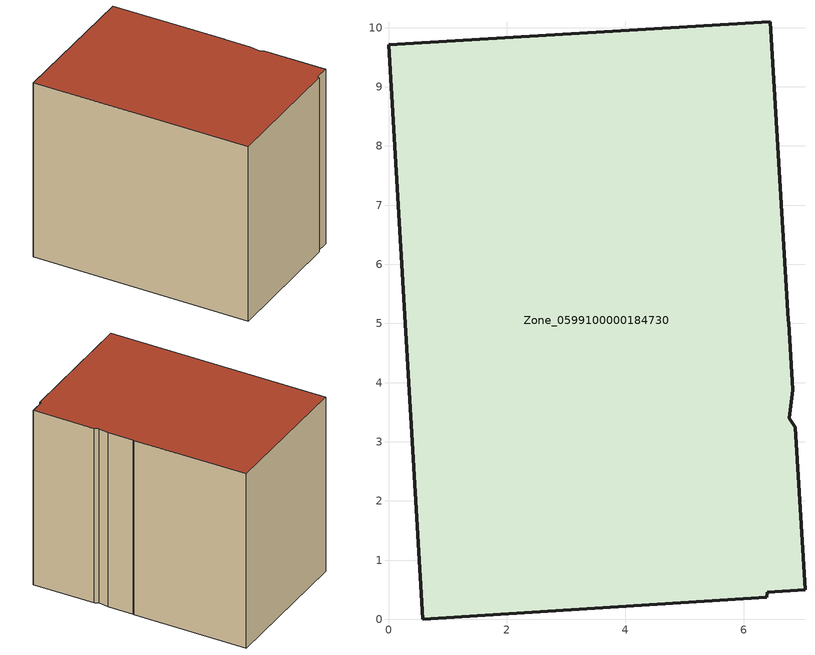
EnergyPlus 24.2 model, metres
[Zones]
Zone_0599100000184730
 floor ground (C_G): 6.87,3.24 7.04,0.5 6.4,0.46 6.39,0.38 0.58,0 0,9.71 6.45,10.1 6.76,5.06 6.76,5.01 6.83,3.88 6.77,3.4 z0
 wall outside (C_F): 6.39,0.38 6.4,0.46 7.04,0.5 6.87,3.24 6.77,3.4 6.83,3.88 6.76,5.01 6.76,5.06 6.45,10.1 0,9.71 0.58,0 6.39,0.38 z0:8.17
 roof outside (C_R): 6.76,5.01 6.76,5.06 6.45,10.1 0,9.71 0.58,0 6.39,0.38 6.4,0.46 7.04,0.5 6.87,3.24 6.77,3.4 6.83,3.88 z8.17
[BUILDING]
Pand.0599100000184730: North Axis=0; Terrain=City; Loads Convergence Tolerance Value=0.04; Temperature Convergence Tolerance Value=0.4; Solar Distribution=FullExterior; Maximum Number of Warmup Days=25; Minimum Number of Warmup Days=1
[Site:Location]
Rotterdam.The.Hague.AP_ZH_NLD Design_Conditions: Latitude=51.96; Longitude=4.45; Time Zone=1; Elevation=-4.5
[SITE:GROUNDTEMPERATURE:BUILDINGSURFACE]
18, 18, 18, 18, 18, 18, 18, 18, 18, 18, 18, 18
[MATERIAL] Thermal Absorptance=0.9; Solar Absorptance=0.7; Visible Absorptance=0.7
Name | Roughness | Thickness | Conductivity | Density | Specific Heat
G.TC.1946-1964 | MediumSmooth | 0.15 | 1 | 540 | 1210
F.TC.1946-1964 | Rough | 0.3 | 0.857143 | 1920 | 840
R.TC.1946-1964 | MediumRough | 0.2 | 0.235294 | 1500 | 1000
[CONSTRUCTION]
C_G: G.TC.1946-1964
C_F: F.TC.1946-1964
C_R: R.TC.1946-1964
[ZONE]
Zone_0599100000184730: Type=1; Multiplier=1; Ceiling Height=Autocalculate; Volume=Autocalculate; Floor Area=autocalculate; Part of Total Floor Area=Yes
[ZONEINFILTRATION:DESIGNFLOWRATE]
Infil_Zone_0599100000184730: Zone or ZoneList or Space or SpaceList=Zone_0599100000184730; Schedule=AlwaysOn; Design Flow Rate Calculation Method=Flow/Area; Flow Rate per Floor Area=0.003; Constant Term Coefficient=1; Temperature Term Coefficient=0; Velocity Term Coefficient=0; Velocity Squared Term Coefficient=0
[HVACTEMPLATE:ZONE:IDEALLOADSAIRSYSTEM]
Zone_0599100000184730: Maximum Heating Supply Air Temperature=50; Minimum Cooling Supply Air Temperature=13; Maximum Heating Supply Air Humidity Ratio=0.0156; Minimum Cooling Supply Air Humidity Ratio=0.0077; Heating Limit=NoLimit; Cooling Limit=NoLimit; Dehumidification Control Type=ConstantSensibleHeatRatio; Cooling Sensible Heat Ratio=0.7; Dehumidification Setpoint=60; Humidification Control Type=None; Humidification Setpoint=30; Outdoor Air Method=None; Outdoor Air Flow Rate per Person=0.00944; Outdoor Air Flow Rate per Zone Floor Area=0; Outdoor Air Flow Rate per Zone=0; Demand Controlled Ventilation Type=None; Outdoor Air Economizer Type=NoEconomizer; Heat Recovery Type=None; Sensible Heat Recovery Effectiveness=0.7; Latent Heat Recovery Effectiveness=0.65
[ZONECONTROL:THERMOSTAT]
ThermostatControl_Zone_0599100000184730: Zone or ZoneList=Zone_0599100000184730; Control Type Schedule=DualSetpointControlType; Control 1=Thermostat_Zone_0599100000184730; Temperature Difference Between Cutout And Setpoint=0
[THERMOSTATSETPOINT:DUALSETPOINT]
Thermostat_Zone_0599100000184730: Heating Setpoint Temperature Schedule=HeatingSetpoint_Zone_0599100000184730; Cooling Setpoint Temperature Schedule=CoolingSetpoint_Zone_0599100000184730
[SCHEDULE:COMPACT]
HeatingSetpoint_Zone_0599100000184730: Through: 12/31, For: AllDays, Until: 24:00, 21
CoolingSetpoint_Zone_0599100000184730: Through: 12/31, For: AllDays, Until: 24:00, 24
DualSetpointControlType: Through: 12/31, For: AllDays, Until: 24:00, 4
AlwaysOn: Through: 12/31, For: AllDays, Until: 24:00, 1
